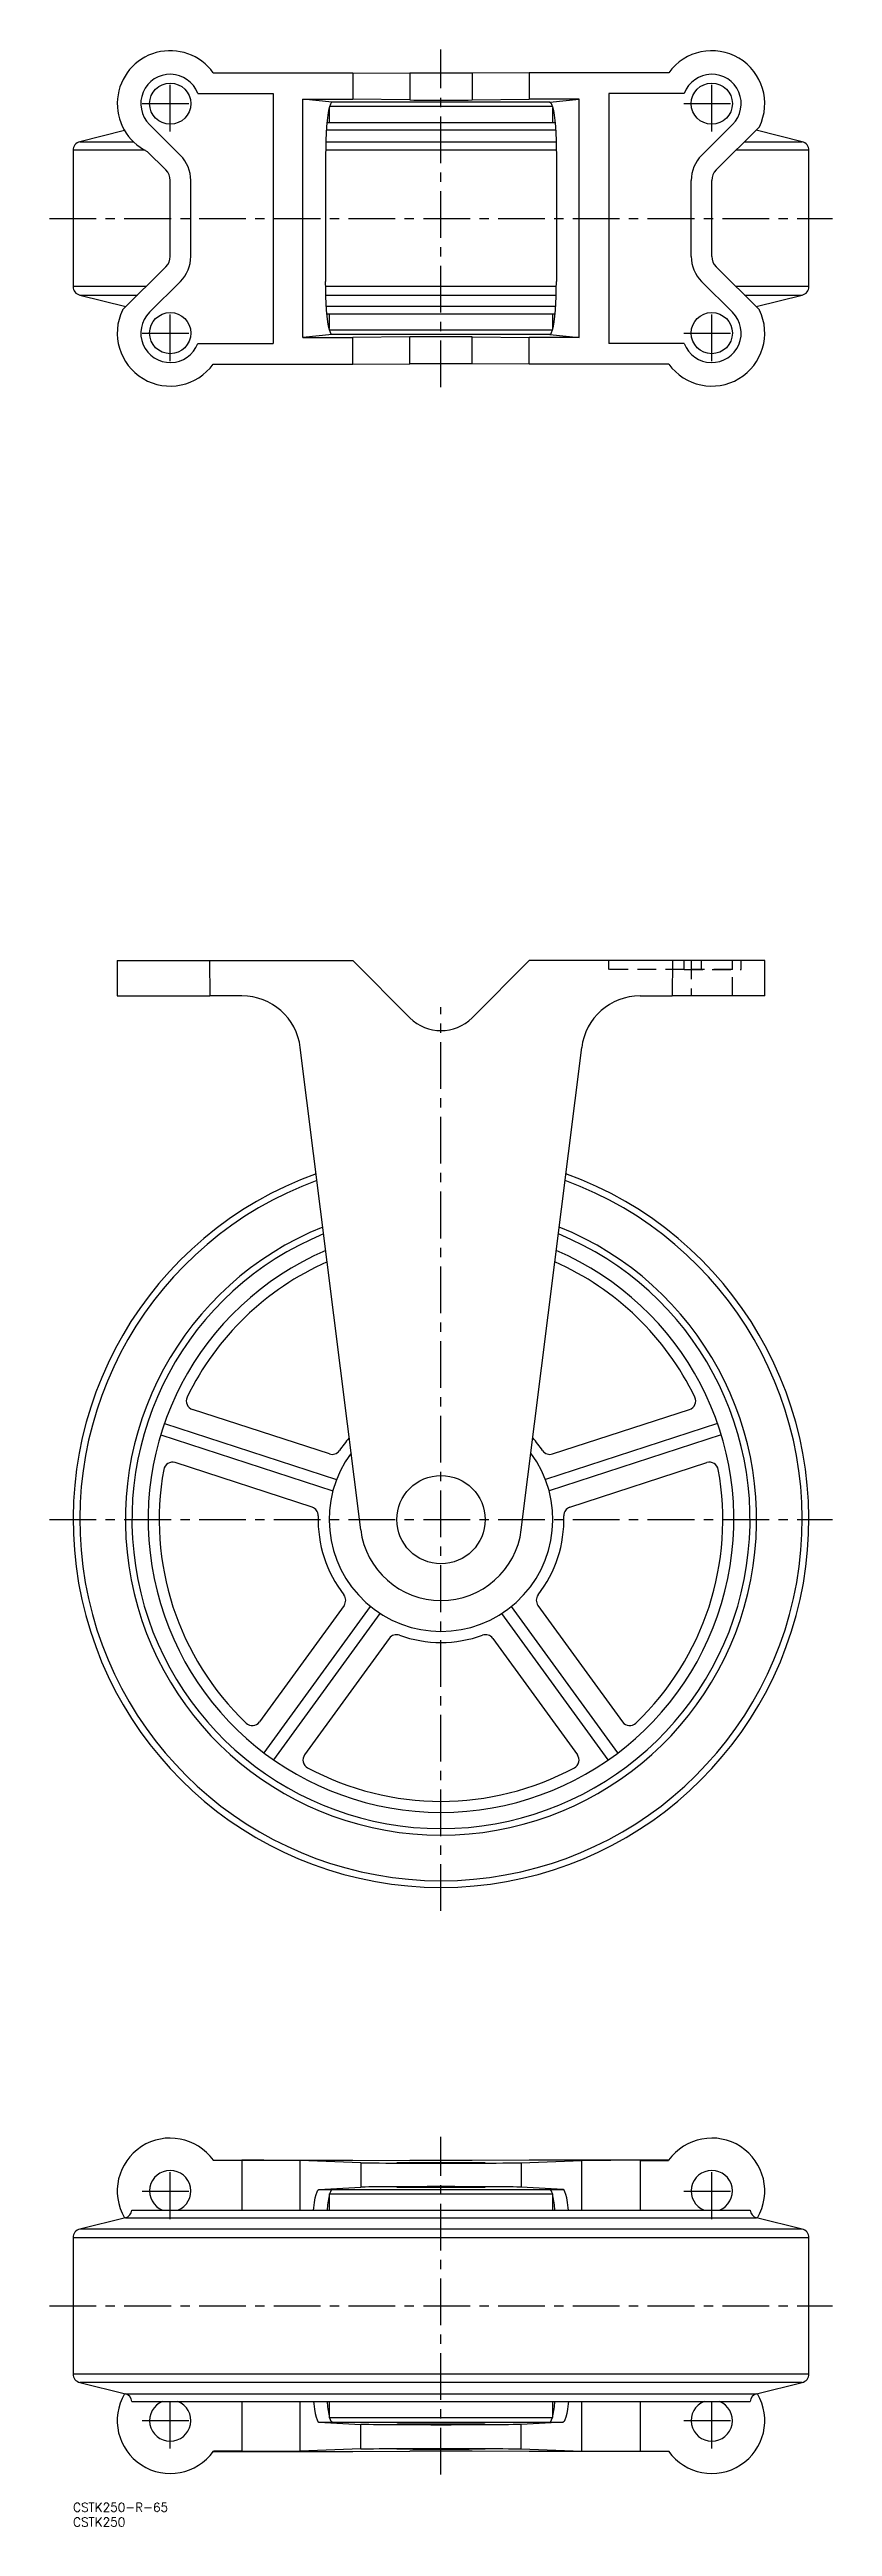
# Model space of a CAD drawing. Extents: x -8 to 825, y -8 to 834.
# Drawn here: x -8 to 258, y -8 to 834 of the extents above.
import ezdxf

# ---------------------------------------------------------------- set-up
doc = ezdxf.new("R2010")
doc.units = 0
doc.header["$LTSCALE"] = 0.5
doc.linetypes.add('CENTER', pattern=[50.8, 31.75, -6.35, 6.35, -6.35])
doc.linetypes.add('DASHED', pattern=[19.05, 12.7, -6.35])
for name, color, linetype in [('MSM_CENTER', 1, 'CENTER'), ('MSM_CONTINUOUS', 7, 'CONTINUOUS'), ('MSM_DASHED', 4, 'DASHED'), ('MSM_PART_NUMBER', 7, 'CONTINUOUS')]:
    doc.layers.add(name, color=color, linetype=linetype)
doc.styles.get("Standard").update_dxf_attribs({"font": 'txt.shx', "height": 3, "bigfont": 'bigfont.shx'})

# ---------------------------------------------------------------- blocks, each defined once
blk = doc.blocks.new('*U2')
at = {"layer": 'MSM_PART_NUMBER'}
blk.add_text('CSTK250-R-65', height=3, dxfattribs=at).set_placement((0, -3))
blk = doc.blocks.new('*U3')
at = {"layer": 'MSM_PART_NUMBER'}
blk.add_text('CSTK250', height=3, dxfattribs=at).set_placement((0, -8))

msp = doc.modelspace()

# ---------------------------------------------------------------- linework, layer by layer
at = {"layer": 'MSM_CENTER'}
for p, q in [((125, 719.09), (125, 833.88)), ((33, 805.98), (33, 824.98)), ((217, 805.98), (217, 824.98)), ((23.5, 815.48), (42.5, 815.48)), ((207.5, 815.48), (226.5, 815.48)), ((-8, 776.48), (258, 776.48)), ((33, 727.98), (33, 746.98)), ((217, 727.98), (217, 746.98)), ((23.5, 737.48), (42.5, 737.48)), ((207.5, 737.48), (226.5, 737.48)), ((125, 201.21), (125, 508.42)), ((-8, 334.21), (258, 334.21)), ((125, 9.61), (125, 124.39)), ((33, 96.5), (33, 115.5)), ((217, 96.5), (217, 115.5)), ((23.5, 106), (42.5, 106)), ((207.5, 106), (226.5, 106)), ((-8, 67), (258, 67)), ((33, 18.5), (33, 37.5)), ((217, 18.5), (217, 37.5)), ((23.5, 28), (42.5, 28)), ((207.5, 28), (226.5, 28))]:
    msp.add_line(p, q, dxfattribs=at)
at = {"layer": 'MSM_CONTINUOUS'}
for p, q in [((47.62, 825.98), (95, 825.98)), ((95, 825.98), (95, 816.98)), ((95, 825.98), (114.39, 825.9)), ((114.39, 825.9), (114.39, 816.74)), ((116.18, 825.89), (114.39, 825.9)), ((118.19, 825.88), (116.18, 825.89)), ((120.36, 825.88), (118.19, 825.88)), ((122.65, 825.88), (120.36, 825.88)), ((125, 825.88), (122.65, 825.88)), ((127.35, 825.88), (125, 825.88)), ((129.64, 825.88), (127.35, 825.88)), ((131.81, 825.88), (129.64, 825.88)), ((133.82, 825.89), (131.81, 825.88)), ((135.61, 825.9), (133.82, 825.89)), ((155, 825.98), (135.61, 825.9)), ((135.61, 825.9), (135.61, 816.74)), ((202.38, 825.98), (155, 825.98)), ((155, 825.98), (155, 816.98)), ((42.37, 818.98), (68, 818.98)), ((68, 818.98), (68, 733.98)), ((78.03, 816.98), (95, 816.98)), ((78.03, 735.98), (78.03, 816.98)), ((88.05, 815.98), (78.03, 816.98)), ((114.39, 816.74), (95, 816.98)), ((135.61, 816.74), (155, 816.98)), ((171.97, 816.98), (155, 816.98)), ((161.95, 815.98), (171.97, 816.98)), ((171.97, 735.98), (171.97, 816.98)), ((207.63, 818.98), (182, 818.98)), ((182, 818.98), (182, 733.98)), ((36.47, 797.91), (25.94, 808.4)), ((86.35, 809.77), (86.15, 807.72)), ((163.74, 808.98), (86.26, 808.98)), ((86.57, 811.59), (86.35, 809.77)), ((86.83, 813.13), (86.57, 811.59)), ((87.11, 814.36), (86.83, 813.13)), ((87, 813.92), (87, 808.98)), ((87.41, 815.26), (87.11, 814.36)), ((162.85, 814.48), (87.15, 814.48)), ((87.73, 815.8), (87.41, 815.26)), ((88.05, 815.98), (87.73, 815.8)), ((161.95, 815.98), (88.05, 815.98)), ((161.95, 815.98), (162.27, 815.8)), ((162.27, 815.8), (162.59, 815.26)), ((162.59, 815.26), (162.89, 814.36)), ((162.89, 814.36), (163.17, 813.13)), ((163, 808.98), (163, 813.92)), ((163.17, 813.13), (163.43, 811.59)), ((163.43, 811.59), (163.65, 809.77)), ((163.65, 809.77), (163.85, 807.72)), ((213.53, 797.91), (224.06, 808.4)), ((17.49, 806.36), (2.27, 802.55)), ((2.27, 802.55), (20.48, 802.55)), ((85.82, 800.55), (85.8, 797.98)), ((85.89, 803.06), (85.82, 800.55)), ((85.87, 802.55), (164.13, 802.55)), ((86, 805.46), (85.89, 803.06)), ((86.15, 807.72), (86, 805.46)), ((163.94, 806.42), (86.06, 806.42)), ((163.85, 807.72), (164, 805.46)), ((164, 805.46), (164.11, 803.06)), ((164.11, 803.06), (164.18, 800.55)), ((164.18, 800.55), (164.2, 797.98)), ((218.47, 792.95), (233.19, 807.62)), ((228.11, 802.55), (247.73, 802.55)), ((247.73, 802.55), (232.04, 806.47)), ((0, 799.64), (0, 753.33)), ((24.45, 799.64), (0, 799.64)), ((31.53, 792.95), (25.19, 799.27)), ((164.2, 799.64), (85.8, 799.64)), ((85.8, 797.98), (85.8, 754.98)), ((164.2, 797.98), (164.2, 754.98)), ((250, 799.64), (225.19, 799.64)), ((250, 753.33), (250, 799.64)), ((33, 763.56), (33, 789.41)), ((40, 763.56), (40, 789.41)), ((210, 763.56), (210, 789.41)), ((217, 763.56), (217, 789.41)), ((31.53, 760.02), (16.81, 745.35)), ((218.47, 760.02), (233.19, 745.35)), ((24.81, 753.33), (0, 753.33)), ((2.27, 750.42), (17.96, 746.5)), ((2.27, 750.42), (21.89, 750.42)), ((36.47, 755.06), (25.94, 744.57)), ((85.82, 752.42), (85.8, 754.98)), ((164.2, 753.33), (85.8, 753.33)), ((85.89, 749.91), (85.82, 752.42)), ((85.87, 750.42), (164.13, 750.42)), ((86, 747.51), (85.89, 749.91)), ((164, 747.51), (164.11, 749.91)), ((164.11, 749.91), (164.18, 752.42)), ((164.18, 752.42), (164.2, 754.98)), ((213.53, 755.06), (224.06, 744.57)), ((250, 753.33), (225.19, 753.33)), ((228.11, 750.42), (247.73, 750.42)), ((232.04, 746.5), (247.73, 750.42)), ((86.15, 745.25), (86, 747.51)), ((163.94, 746.55), (86.06, 746.55)), ((86.35, 743.2), (86.15, 745.25)), ((163.74, 743.98), (86.26, 743.98)), ((86.57, 741.38), (86.35, 743.2)), ((86.83, 739.84), (86.57, 741.38)), ((87, 743.98), (87, 739.05)), ((163, 739.05), (163, 743.98)), ((163.17, 739.84), (163.43, 741.38)), ((163.43, 741.38), (163.65, 743.2)), ((163.65, 743.2), (163.85, 745.25)), ((163.85, 745.25), (164, 747.51)), ((42.37, 733.98), (68, 733.98)), ((88.05, 736.98), (78.03, 735.98)), ((78.03, 735.98), (95, 735.98)), ((87.11, 738.61), (86.83, 739.84)), ((87.41, 737.71), (87.11, 738.61)), ((162.85, 738.48), (87.15, 738.48)), ((87.73, 737.17), (87.41, 737.71)), ((88.05, 736.98), (87.73, 737.17)), ((161.95, 736.98), (88.05, 736.98)), ((114.39, 736.23), (95, 735.98)), ((95, 726.98), (95, 735.98)), ((114.39, 727.07), (114.39, 736.23)), ((135.61, 736.23), (155, 735.98)), ((135.61, 727.07), (135.61, 736.23)), ((155, 726.98), (155, 735.98)), ((171.97, 735.98), (155, 735.98)), ((161.95, 736.98), (162.27, 737.17)), ((161.95, 736.98), (171.97, 735.98)), ((162.27, 737.17), (162.59, 737.71)), ((162.59, 737.71), (162.89, 738.61)), ((162.89, 738.61), (163.17, 739.84)), ((207.63, 733.98), (182, 733.98)), ((47.62, 726.98), (95, 726.98)), ((95, 726.98), (114.39, 727.07)), ((116.18, 727.08), (114.39, 727.07)), ((118.19, 727.09), (116.18, 727.08)), ((120.36, 727.09), (118.19, 727.09)), ((122.65, 727.09), (120.36, 727.09)), ((125, 727.09), (122.65, 727.09)), ((127.35, 727.09), (125, 727.09)), ((129.64, 727.09), (127.35, 727.09)), ((131.81, 727.09), (129.64, 727.09)), ((133.82, 727.08), (131.81, 727.09)), ((135.61, 727.07), (133.82, 727.08)), ((155, 726.98), (135.61, 727.07)), ((202.38, 726.98), (155, 726.98)), ((15, 524.21), (15, 512.21)), ((15, 524.21), (46.37, 524.21)), ((46.37, 524.21), (46.41, 512.21)), ((46.37, 524.21), (95, 524.21)), ((95, 524.21), (114.39, 504.82)), ((155, 524.21), (135.61, 504.82)), ((203.63, 524.21), (155, 524.21)), ((203.63, 524.21), (203.59, 512.21)), ((235, 524.21), (203.63, 524.21)), ((235, 512.21), (235, 524.21)), ((15, 512.21), (46.41, 512.21)), ((57.35, 512.21), (46.41, 512.21)), ((192.65, 512.21), (203.59, 512.21)), ((235, 512.21), (203.59, 512.21)), ((97.71, 330.79), (77.19, 494.7)), ((152.29, 330.79), (172.81, 494.7)), ((87.07, 356.52), (40.53, 371.65)), ((162.93, 356.52), (209.47, 371.65)), ((29.77, 363.05), (88.29, 344.03)), ((31.01, 366.85), (89.53, 347.84)), ((218.99, 366.85), (160.47, 347.84)), ((220.23, 363.05), (161.71, 344.03)), ((81.2, 338.45), (34.66, 353.58)), ((168.8, 338.45), (215.34, 353.58)), ((92.06, 305.03), (63.29, 265.44)), ((64.91, 254.91), (101.08, 304.69)), ((185.09, 254.91), (148.92, 304.69)), ((157.94, 305.03), (186.71, 265.44)), ((68.15, 252.55), (104.31, 302.34)), ((181.85, 252.55), (145.69, 302.34)), ((107.43, 293.86), (78.67, 254.27)), ((142.57, 293.86), (171.33, 254.27)), ((47.62, 116.5), (95, 116.5)), ((57.35, 116.44), (47.66, 116.44)), ((57.35, 116.44), (57.35, 99.5)), ((97.71, 115.61), (77.19, 116.36)), ((77.19, 99.5), (77.19, 116.36)), ((95, 116.5), (114.39, 116.41)), ((97.71, 115.61), (97.71, 107.32)), ((97.71, 115.61), (98.29, 115.6)), ((98.29, 115.6), (99.22, 115.58)), ((99.22, 115.58), (100.5, 115.57)), ((100.5, 115.57), (102.11, 115.56)), ((102.11, 115.56), (104.02, 115.54)), ((104.02, 115.54), (106.21, 115.53)), ((106.21, 115.53), (108.66, 115.52)), ((108.66, 115.52), (111.32, 115.52)), ((110.01, 115.62), (110.1, 115.63)), ((110.27, 115.61), (110.01, 115.62)), ((110.1, 115.63), (110.54, 115.64)), ((110.88, 115.6), (110.27, 115.61)), ((110.54, 115.64), (111.31, 115.65)), ((111.82, 115.59), (110.88, 115.6)), ((111.31, 115.65), (112.41, 115.66)), ((111.32, 115.52), (114.17, 115.51)), ((113.07, 115.58), (111.82, 115.59)), ((112.41, 115.66), (113.8, 115.67)), ((114.6, 115.58), (113.07, 115.58)), ((113.8, 115.67), (115.46, 115.68)), ((114.17, 115.51), (117.16, 115.51)), ((116.18, 116.4), (114.39, 116.41)), ((116.37, 115.57), (114.6, 115.58)), ((115.46, 115.68), (117.33, 115.69)), ((118.19, 116.4), (116.18, 116.4)), ((118.34, 115.56), (116.37, 115.57)), ((117.16, 115.51), (120.25, 115.5)), ((117.33, 115.69), (119.39, 115.69)), ((120.36, 116.39), (118.19, 116.4)), ((120.47, 115.56), (118.34, 115.56)), ((119.39, 115.69), (121.58, 115.69)), ((120.25, 115.5), (123.41, 115.5)), ((122.65, 116.39), (120.36, 116.39)), ((122.71, 115.56), (120.47, 115.56)), ((121.58, 115.69), (123.85, 115.7)), ((125, 116.39), (122.65, 116.39)), ((125, 115.56), (122.71, 115.56)), ((123.41, 115.5), (126.59, 115.5)), ((123.85, 115.7), (126.15, 115.7)), ((127.35, 116.39), (125, 116.39)), ((127.29, 115.56), (125, 115.56)), ((126.15, 115.7), (128.42, 115.69)), ((126.59, 115.5), (129.75, 115.5)), ((129.53, 115.56), (127.29, 115.56)), ((129.64, 116.39), (127.35, 116.39)), ((128.42, 115.69), (130.61, 115.69)), ((131.66, 115.56), (129.53, 115.56)), ((131.81, 116.4), (129.64, 116.39)), ((129.75, 115.5), (132.84, 115.51)), ((130.61, 115.69), (132.67, 115.69)), ((133.63, 115.57), (131.66, 115.56)), ((133.82, 116.4), (131.81, 116.4)), ((132.67, 115.69), (134.54, 115.68)), ((132.84, 115.51), (135.83, 115.51)), ((135.4, 115.58), (133.63, 115.57)), ((135.61, 116.41), (133.82, 116.4)), ((134.54, 115.68), (136.2, 115.67)), ((136.93, 115.58), (135.4, 115.58)), ((155, 116.5), (135.61, 116.41)), ((135.83, 115.51), (138.68, 115.52)), ((136.2, 115.67), (137.59, 115.66)), ((138.18, 115.59), (136.93, 115.58)), ((137.59, 115.66), (138.69, 115.65)), ((139.12, 115.6), (138.18, 115.59)), ((138.68, 115.52), (141.34, 115.52)), ((138.69, 115.65), (139.46, 115.64)), ((139.73, 115.61), (139.12, 115.6)), ((139.46, 115.64), (139.9, 115.63)), ((139.99, 115.62), (139.73, 115.61)), ((139.9, 115.63), (139.99, 115.62)), ((141.34, 115.52), (143.79, 115.53)), ((143.79, 115.53), (145.98, 115.54)), ((145.98, 115.54), (147.89, 115.56)), ((147.89, 115.56), (149.5, 115.57)), ((149.5, 115.57), (150.78, 115.58)), ((150.78, 115.58), (151.71, 115.6)), ((151.71, 115.6), (152.29, 115.61)), ((152.29, 115.61), (172.81, 116.36)), ((152.29, 115.61), (152.29, 107.32)), ((202.38, 116.5), (155, 116.5)), ((172.81, 99.5), (172.81, 116.36)), ((192.65, 116.44), (202.34, 116.44)), ((192.65, 116.44), (192.65, 99.5)), ((81.81, 100.29), (82.04, 102.1)), ((82.04, 102.1), (82.3, 103.64)), ((82.3, 103.64), (82.58, 104.87)), ((82.58, 104.87), (82.88, 105.77)), ((82.88, 105.77), (83.19, 106.32)), ((83.19, 106.32), (83.51, 106.5)), ((83.51, 106.5), (97.71, 107.32)), ((83.51, 106.5), (166.49, 106.5)), ((87, 105), (87, 99.5)), ((87, 105), (163, 105)), ((87.41, 105.77), (87.15, 105)), ((87.73, 106.32), (87.41, 105.77)), ((88.05, 106.5), (87.73, 106.32)), ((98.29, 107.35), (97.71, 107.32)), ((99.22, 107.37), (98.29, 107.35)), ((100.5, 107.39), (99.22, 107.37)), ((102.11, 107.41), (100.5, 107.39)), ((104.02, 107.43), (102.11, 107.41)), ((106.21, 107.45), (104.02, 107.43)), ((108.66, 107.46), (106.21, 107.45)), ((111.32, 107.47), (108.66, 107.46)), ((110.01, 107.3), (110.1, 107.31)), ((110.27, 107.28), (110.01, 107.3)), ((110.1, 107.31), (110.54, 107.33)), ((110.88, 107.26), (110.27, 107.28)), ((110.54, 107.33), (111.31, 107.34)), ((111.82, 107.25), (110.88, 107.26)), ((111.31, 107.34), (112.41, 107.36)), ((114.17, 107.48), (111.32, 107.47)), ((113.07, 107.23), (111.82, 107.25)), ((112.41, 107.36), (113.8, 107.37)), ((114.6, 107.22), (113.07, 107.23)), ((113.8, 107.37), (115.46, 107.38)), ((117.16, 107.49), (114.17, 107.48)), ((116.37, 107.21), (114.6, 107.22)), ((115.46, 107.38), (117.33, 107.39)), ((118.34, 107.2), (116.37, 107.21)), ((120.25, 107.5), (117.16, 107.49)), ((117.33, 107.39), (119.39, 107.4)), ((120.47, 107.2), (118.34, 107.2)), ((119.39, 107.4), (121.58, 107.41)), ((123.41, 107.5), (120.25, 107.5)), ((122.71, 107.19), (120.47, 107.2)), ((121.58, 107.41), (123.85, 107.41)), ((125, 107.19), (122.71, 107.19)), ((126.59, 107.5), (123.41, 107.5)), ((123.85, 107.41), (126.15, 107.41)), ((127.29, 107.19), (125, 107.19)), ((126.15, 107.41), (128.42, 107.41)), ((129.75, 107.5), (126.59, 107.5)), ((129.53, 107.2), (127.29, 107.19)), ((128.42, 107.41), (130.61, 107.4)), ((131.66, 107.2), (129.53, 107.2)), ((132.84, 107.49), (129.75, 107.5)), ((130.61, 107.4), (132.67, 107.39)), ((133.63, 107.21), (131.66, 107.2)), ((132.67, 107.39), (134.54, 107.38)), ((135.83, 107.48), (132.84, 107.49)), ((135.4, 107.22), (133.63, 107.21)), ((134.54, 107.38), (136.2, 107.37)), ((136.93, 107.23), (135.4, 107.22)), ((138.68, 107.47), (135.83, 107.48)), ((136.2, 107.37), (137.59, 107.36)), ((138.18, 107.25), (136.93, 107.23)), ((137.59, 107.36), (138.69, 107.34)), ((139.12, 107.26), (138.18, 107.25)), ((141.34, 107.46), (138.68, 107.47)), ((138.69, 107.34), (139.46, 107.33)), ((139.73, 107.28), (139.12, 107.26)), ((139.46, 107.33), (139.9, 107.31)), ((139.99, 107.3), (139.73, 107.28)), ((139.9, 107.31), (139.99, 107.3)), ((143.79, 107.45), (141.34, 107.46)), ((145.98, 107.43), (143.79, 107.45)), ((147.89, 107.41), (145.98, 107.43)), ((149.5, 107.39), (147.89, 107.41)), ((150.78, 107.37), (149.5, 107.39)), ((151.71, 107.35), (150.78, 107.37)), ((152.29, 107.32), (151.71, 107.35)), ((166.49, 106.5), (152.29, 107.32)), ((161.95, 106.5), (162.27, 106.32)), ((162.27, 106.32), (162.59, 105.77)), ((162.59, 105.77), (162.85, 105)), ((163, 99.5), (163, 105)), ((166.81, 106.32), (166.49, 106.5)), ((167.12, 105.77), (166.81, 106.32)), ((167.42, 104.87), (167.12, 105.77)), ((167.7, 103.64), (167.42, 104.87)), ((167.96, 102.1), (167.7, 103.64)), ((168.19, 100.29), (167.96, 102.1)), ((17.75, 96.94), (2.27, 93.07)), ((247.73, 93.07), (2.27, 93.07)), ((17.75, 96.94), (232.25, 96.94)), ((20, 99.5), (230, 99.5)), ((81.73, 99.5), (81.81, 100.29)), ((168.27, 99.5), (168.19, 100.29)), ((247.73, 93.07), (232.25, 96.94)), ((0, 90.16), (0, 43.84)), ((0, 90.16), (250, 90.16)), ((250, 43.84), (250, 90.16)), ((0, 43.84), (250, 43.84)), ((2.27, 40.93), (17.75, 37.06)), ((247.73, 40.93), (2.27, 40.93)), ((17.75, 37.06), (232.25, 37.06)), ((20, 34.5), (230, 34.5)), ((57.35, 34.5), (57.35, 17.56)), ((77.19, 17.64), (77.19, 34.5)), ((81.73, 34.5), (81.81, 33.71)), ((81.81, 33.71), (82.04, 31.9)), ((87, 34.5), (87, 29)), ((163, 29), (163, 34.5)), ((168.19, 33.71), (167.96, 31.9)), ((168.27, 34.5), (168.19, 33.71)), ((172.81, 17.64), (172.81, 34.5)), ((192.65, 34.5), (192.65, 17.56)), ((232.25, 37.06), (247.73, 40.93)), ((82.04, 31.9), (82.3, 30.36)), ((82.3, 30.36), (82.58, 29.13)), ((82.58, 29.13), (82.88, 28.23)), ((82.88, 28.23), (83.19, 27.68)), ((83.19, 27.68), (83.51, 27.5)), ((83.51, 27.5), (97.71, 26.68)), ((83.51, 27.5), (166.49, 27.5)), ((87, 29), (163, 29)), ((87.41, 28.23), (87.15, 29)), ((87.73, 27.68), (87.41, 28.23)), ((88.05, 27.5), (87.73, 27.68)), ((97.71, 18.39), (97.71, 26.68)), ((98.29, 26.65), (97.71, 26.68)), ((99.22, 26.63), (98.29, 26.65)), ((100.5, 26.61), (99.22, 26.63)), ((102.11, 26.59), (100.5, 26.61)), ((104.02, 26.57), (102.11, 26.59)), ((106.21, 26.55), (104.02, 26.57)), ((108.66, 26.54), (106.21, 26.55)), ((111.32, 26.53), (108.66, 26.54)), ((110.27, 26.72), (110.01, 26.7)), ((110.01, 26.7), (110.1, 26.69)), ((110.1, 26.69), (110.54, 26.67)), ((110.88, 26.74), (110.27, 26.72)), ((110.54, 26.67), (111.31, 26.66)), ((111.82, 26.75), (110.88, 26.74)), ((111.31, 26.66), (112.41, 26.64)), ((114.17, 26.52), (111.32, 26.53)), ((113.07, 26.77), (111.82, 26.75)), ((112.41, 26.64), (113.8, 26.63)), ((114.6, 26.78), (113.07, 26.77)), ((113.8, 26.63), (115.46, 26.62)), ((117.16, 26.51), (114.17, 26.52)), ((116.37, 26.79), (114.6, 26.78)), ((115.46, 26.62), (117.33, 26.61)), ((118.34, 26.8), (116.37, 26.79)), ((120.25, 26.5), (117.16, 26.51)), ((117.33, 26.61), (119.39, 26.6)), ((120.47, 26.8), (118.34, 26.8)), ((119.39, 26.6), (121.58, 26.59)), ((123.41, 26.5), (120.25, 26.5)), ((122.71, 26.81), (120.47, 26.8)), ((121.58, 26.59), (123.85, 26.59)), ((125, 26.81), (122.71, 26.81)), ((126.59, 26.5), (123.41, 26.5)), ((123.85, 26.59), (126.15, 26.59)), ((127.29, 26.81), (125, 26.81)), ((126.15, 26.59), (128.42, 26.59)), ((129.75, 26.5), (126.59, 26.5)), ((129.53, 26.8), (127.29, 26.81)), ((128.42, 26.59), (130.61, 26.6)), ((131.66, 26.8), (129.53, 26.8)), ((132.84, 26.51), (129.75, 26.5)), ((130.61, 26.6), (132.67, 26.61)), ((133.63, 26.79), (131.66, 26.8)), ((132.67, 26.61), (134.54, 26.62)), ((135.83, 26.52), (132.84, 26.51)), ((135.4, 26.78), (133.63, 26.79)), ((134.54, 26.62), (136.2, 26.63)), ((136.93, 26.77), (135.4, 26.78)), ((138.68, 26.53), (135.83, 26.52)), ((136.2, 26.63), (137.59, 26.64)), ((138.18, 26.75), (136.93, 26.77)), ((137.59, 26.64), (138.69, 26.66)), ((139.12, 26.74), (138.18, 26.75)), ((141.34, 26.54), (138.68, 26.53)), ((138.69, 26.66), (139.46, 26.67)), ((139.73, 26.72), (139.12, 26.74)), ((139.46, 26.67), (139.9, 26.69)), ((139.99, 26.7), (139.73, 26.72)), ((139.9, 26.69), (139.99, 26.7)), ((143.79, 26.55), (141.34, 26.54)), ((145.98, 26.57), (143.79, 26.55)), ((147.89, 26.59), (145.98, 26.57)), ((149.5, 26.61), (147.89, 26.59)), ((150.78, 26.63), (149.5, 26.61)), ((151.71, 26.65), (150.78, 26.63)), ((152.29, 26.68), (151.71, 26.65)), ((166.49, 27.5), (152.29, 26.68)), ((152.29, 18.39), (152.29, 26.68)), ((161.95, 27.5), (162.27, 27.68)), ((162.27, 27.68), (162.59, 28.23)), ((162.59, 28.23), (162.85, 29)), ((166.81, 27.68), (166.49, 27.5)), ((167.12, 28.23), (166.81, 27.68)), ((167.42, 29.13), (167.12, 28.23)), ((167.7, 30.36), (167.42, 29.13)), ((167.96, 31.9), (167.7, 30.36)), ((47.62, 17.5), (95, 17.5)), ((57.35, 17.56), (47.66, 17.56)), ((97.71, 18.39), (77.19, 17.64)), ((95, 17.5), (114.39, 17.59)), ((97.71, 18.39), (98.29, 18.4)), ((98.29, 18.4), (99.22, 18.42)), ((99.22, 18.42), (100.5, 18.43)), ((100.5, 18.43), (102.11, 18.44)), ((102.11, 18.44), (104.02, 18.46)), ((104.02, 18.46), (106.21, 18.47)), ((106.21, 18.47), (108.66, 18.48)), ((108.66, 18.48), (111.32, 18.48)), ((110.27, 18.39), (110.01, 18.38)), ((110.01, 18.38), (110.1, 18.37)), ((110.1, 18.37), (110.54, 18.36)), ((110.88, 18.4), (110.27, 18.39)), ((110.54, 18.36), (111.31, 18.35)), ((111.82, 18.41), (110.88, 18.4)), ((111.31, 18.35), (112.41, 18.34)), ((111.32, 18.48), (114.17, 18.49)), ((113.07, 18.42), (111.82, 18.41)), ((112.41, 18.34), (113.8, 18.33)), ((114.6, 18.42), (113.07, 18.42)), ((113.8, 18.33), (115.46, 18.32)), ((114.17, 18.49), (117.16, 18.49)), ((116.18, 17.6), (114.39, 17.59)), ((116.37, 18.43), (114.6, 18.42)), ((115.46, 18.32), (117.33, 18.31)), ((118.19, 17.6), (116.18, 17.6)), ((118.34, 18.44), (116.37, 18.43)), ((117.16, 18.49), (120.25, 18.5)), ((117.33, 18.31), (119.39, 18.31)), ((120.36, 17.61), (118.19, 17.6)), ((120.47, 18.44), (118.34, 18.44)), ((119.39, 18.31), (121.58, 18.31)), ((120.25, 18.5), (123.41, 18.5)), ((122.65, 17.61), (120.36, 17.61)), ((122.71, 18.44), (120.47, 18.44)), ((121.58, 18.31), (123.85, 18.3)), ((125, 17.61), (122.65, 17.61)), ((125, 18.44), (122.71, 18.44)), ((123.41, 18.5), (126.59, 18.5)), ((123.85, 18.3), (126.15, 18.3)), ((127.29, 18.44), (125, 18.44)), ((127.35, 17.61), (125, 17.61)), ((126.15, 18.3), (128.42, 18.31)), ((126.59, 18.5), (129.75, 18.5)), ((129.53, 18.44), (127.29, 18.44)), ((129.64, 17.61), (127.35, 17.61)), ((128.42, 18.31), (130.61, 18.31)), ((131.66, 18.44), (129.53, 18.44)), ((131.81, 17.6), (129.64, 17.61)), ((129.75, 18.5), (132.84, 18.49)), ((130.61, 18.31), (132.67, 18.31)), ((133.63, 18.43), (131.66, 18.44)), ((133.82, 17.6), (131.81, 17.6)), ((132.67, 18.31), (134.54, 18.32)), ((132.84, 18.49), (135.83, 18.49)), ((135.4, 18.42), (133.63, 18.43)), ((135.61, 17.59), (133.82, 17.6)), ((134.54, 18.32), (136.2, 18.33)), ((136.93, 18.42), (135.4, 18.42)), ((155, 17.5), (135.61, 17.59)), ((135.83, 18.49), (138.68, 18.48)), ((136.2, 18.33), (137.59, 18.34)), ((138.18, 18.41), (136.93, 18.42)), ((137.59, 18.34), (138.69, 18.35)), ((139.12, 18.4), (138.18, 18.41)), ((138.68, 18.48), (141.34, 18.48)), ((138.69, 18.35), (139.46, 18.36)), ((139.73, 18.39), (139.12, 18.4)), ((139.46, 18.36), (139.9, 18.37)), ((139.99, 18.38), (139.73, 18.39)), ((139.9, 18.37), (139.99, 18.38)), ((141.34, 18.48), (143.79, 18.47)), ((143.79, 18.47), (145.98, 18.46)), ((145.98, 18.46), (147.89, 18.44)), ((147.89, 18.44), (149.5, 18.43)), ((149.5, 18.43), (150.78, 18.42)), ((150.78, 18.42), (151.71, 18.4)), ((151.71, 18.4), (152.29, 18.39)), ((152.29, 18.39), (172.81, 17.64)), ((202.38, 17.5), (155, 17.5)), ((192.65, 17.56), (202.34, 17.56))]:
    msp.add_line(p, q, dxfattribs=at)
for centre, radius in [((33, 815.48), 7), ((217, 815.48), 7), ((33, 737.48), 7), ((217, 737.48), 7), ((125, 334.21), 15)]:
    msp.add_circle(centre, radius, dxfattribs=at)
for centre, radius, start, end in [((33, 815.48), 18, 35.68533, 244.28761), ((217, 815.48), 18, 334.08866, 144.31467), ((33, 815.48), 10, 20.48732, 225.09947), ((217, 815.48), 10, 314.90053, 159.51268), ((125, 1840.96), 1024.28, 269.40668, 270.59332), ((3, 799.64), 3, 104.03624, 180), ((247, 799.64), 3, 0, 75.96376), ((28, 789.41), 5, 0, 45.09947), ((28, 789.41), 12, 0, 45.09947), ((222, 789.41), 12, 134.90053, 180), ((222, 789.41), 5, 134.90053, 180), ((28, 763.56), 5, 314.90053, 0), ((28, 763.56), 12, 314.90053, 0), ((222, 763.56), 12, 180, 225.09947), ((222, 763.56), 5, 180, 225.09947), ((3, 753.33), 3, 180, 255.96376), ((247, 753.33), 3, 284.03624, 0), ((33, 737.48), 18, 154.08866, 324.31467), ((33, 737.48), 10, 134.90053, 339.51268), ((217, 737.48), 18, 215.68533, 25.91134), ((217, 737.48), 10, 200.48732, 45.09947), ((125, -288), 1024.28, 89.40668, 90.59332), ((57.35, 492.21), 20, 7.13623, 89.99994), ((192.65, 492.21), 20, 90.00006, 172.86377), ((125, 515.42), 15, 225, 315), ((125, 334.21), 125, 109.84524, 70.15477), ((125, 334.21), 122.73, 110.08461, 69.91539), ((125, 334.21), 107.25, 111.99306, 68.00692), ((125, 334.21), 105, 112.31932, 67.68068), ((125, 334.21), 99.5, 113.18059, 66.81941), ((125, 334.21), 95.75, 113.82698, 154.25463), ((125, 334.21), 95.75, 25.74537, 66.17302), ((41.46, 374.5), 3, 154.25463, 252), ((208.54, 374.5), 3, 288, 25.74537), ((33.73, 350.72), 3, 72, 169.74537), ((125, 334.21), 38, 143.49571, 36.50427), ((88, 359.38), 3, 252, 325.7798), ((125, 334.21), 41.75, 138.33569, 145.7798), ((125, 334.21), 41.75, 34.2202, 41.66431), ((162, 359.38), 3, 214.2202, 288), ((216.27, 350.72), 3, 10.25463, 108), ((125, 334.21), 95.75, 169.74537, 226.25463), ((125, 334.21), 95.75, 313.74537, 10.25463), ((80.27, 335.6), 3, 358.2202, 72), ((169.73, 335.6), 3, 108, 181.7798), ((125, 334.21), 41.75, 178.2202, 217.7798), ((125, 334.21), 27.5, 187.13621, 352.86379), ((125, 334.21), 41.75, 322.2202, 1.7798), ((89.63, 306.8), 3, 324, 37.7798), ((160.37, 306.8), 3, 142.2202, 216), ((109.86, 292.1), 3, 70.2202, 144), ((125, 334.21), 41.75, 250.2202, 289.7798), ((140.14, 292.1), 3, 36, 109.7798), ((60.87, 267.21), 3, 226.25463, 324), ((189.13, 267.21), 3, 216, 313.74537), ((81.09, 252.51), 3, 144, 241.74537), ((168.91, 252.51), 3, 298.25463, 36), ((125, 334.21), 95.75, 241.74537, 298.25463), ((33, 106), 18, 35.46941, 210.47308), ((217, 106), 18, 329.52692, 144.53059), ((33, 106), 7, 291.78679, 248.21321), ((61.49, -1308.78), 1425.23, 89.3686, 90.1664), ((188.51, -1308.78), 1425.23, 89.8336, 90.6314), ((217, 106), 7, 291.78679, 248.21321), ((125.35, 96.2), 39.22, 167.87771, 175.16777), ((124.65, 96.2), 39.22, 4.83223, 12.12229), ((3, 90.16), 3, 104.03624, 180), ((17.02, 99.85), 3, 284.03624, 353.35073), ((232.98, 99.85), 3, 186.64927, 255.96376), ((247, 90.16), 3, 0, 75.96376), ((3, 43.84), 3, 180, 255.96376), ((247, 43.84), 3, 284.03624, 0), ((33, 28), 18, 149.52692, 324.53059), ((17.02, 34.15), 3, 6.64927, 75.96376), ((33, 28), 7, 111.78679, 68.21319), ((125.35, 37.8), 39.22, 184.83223, 192.12229), ((124.65, 37.8), 39.22, 347.87771, 355.16777), ((217, 28), 18, 215.46941, 30.47308), ((217, 28), 7, 111.78679, 68.21319), ((232.98, 34.15), 3, 104.03624, 173.35073), ((61.49, 1442.78), 1425.23, 269.8336, 270.6314), ((188.51, 1442.78), 1425.23, 269.3686, 270.1664)]:
    msp.add_arc(centre, radius, start, end, dxfattribs=at)
at = {"layer": 'MSM_DASHED'}
for p, q in [((182, 521.21), (182, 524.21)), ((207.63, 521.21), (207.63, 524.21)), ((210, 524.21), (210, 512.21)), ((213.53, 521.21), (213.53, 524.21)), ((224.06, 521.21), (224.06, 524.21)), ((227, 521.21), (227, 524.21)), ((207.63, 521.21), (182, 521.21)), ((207.63, 521.21), (226.99, 521.21)), ((224.06, 521.21), (210, 521.21)), ((224, 512.21), (224, 521.21))]:
    msp.add_line(p, q, dxfattribs=at)

# ---------------------------------------------------------------- block references
at = {"layer": 'MSM_CONTINUOUS'}
for name in ['*U2', '*U3']:
    msp.add_blockref(name, (0, 0), dxfattribs=at)

doc.saveas('drawing.dxf')
